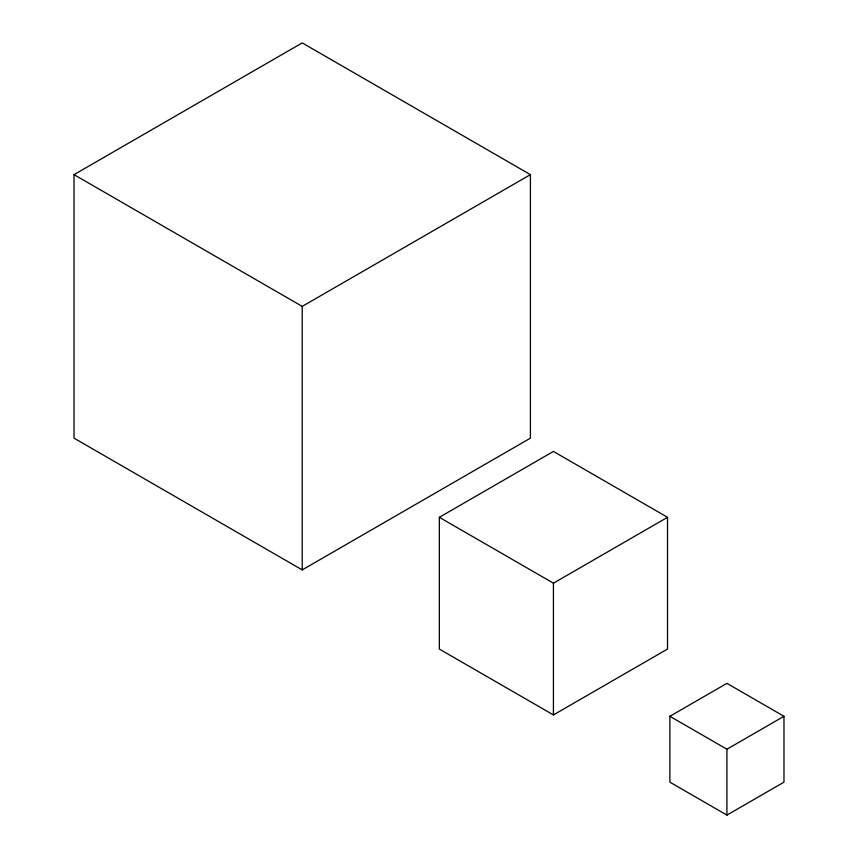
<?xml version="1.0" encoding="UTF-8"?>
<svg xmlns="http://www.w3.org/2000/svg" width="858" height="858" viewBox="0 0 858 858"><rect width="100%" height="100%" fill="white"/><g stroke="black" fill="none" stroke-linecap="round" stroke-linejoin="round"><path stroke-width="1.29" d="M74.024 174.646L302.22 42.9L530.416 174.646L530.416 438.148L302.22 569.894L74.024 438.148L74.024 174.646L302.22 306.392L530.416 174.646M439.328 517.31L553.431 451.437L667.524 517.31L667.524 649.056L553.431 714.928L439.328 649.056L439.328 517.31L553.431 583.183L667.524 517.31M669.884 716.291L726.93 683.354L783.976 716.291L783.976 782.164L726.93 815.1L669.884 782.164L669.884 716.291L726.93 749.227L783.976 716.291M726.93 749.227L726.93 815.1M553.431 583.183L553.431 714.928M302.22 306.392L302.22 569.894"/></g></svg>
